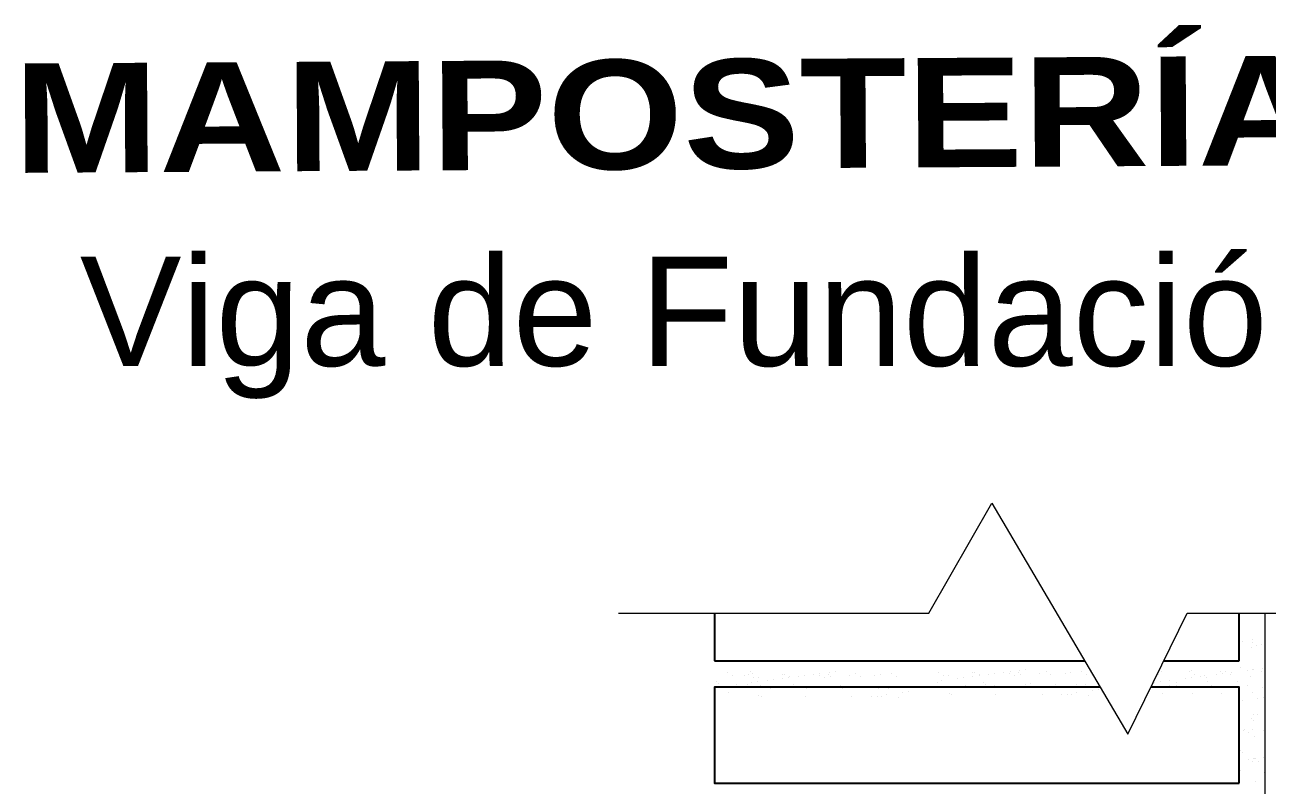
# Model space of a CAD drawing. Header units: millimetres. Extents: x 157 to 449, y 13 to 189.
# Drawn here: x 265.032 to 267.874, y 115.898 to 117.636 of the extents above; entities that cross this region are included whole.
import ezdxf

# ---------------------------------------------------------------- set-up
doc = ezdxf.new("R2010")
doc.units = ezdxf.units.MM
doc.header["$LTSCALE"] = 0.1
doc.header["$MEASUREMENT"] = 0
doc.layers.add('00-COTAS', color=1, linetype='Continuous', lineweight=9)
doc.layers.add('referencias', color=1, linetype='Continuous', lineweight=5)
for name, color, linetype in [('AUXILIAR', 1, 'Continuous'), ('hach', 1, 'Continuous'), ('ROTULO', 5, 'Continuous')]:
    doc.layers.add(name, color=color, linetype=linetype)
doc.styles.add('Afro', font='arial.ttf', dxfattribs={"height": 0.2})
doc.styles.add('ARIAL', font='arial.ttf', dxfattribs={"height": 0.18})

msp = doc.modelspace()

# ---------------------------------------------------------------- linework, layer by layer
at = {"color": 1}
for p, q in [((266.6096, 116.2912), (266.6096, 116.1825)), ((267.8096, 116.1825), (267.8096, 116.2912)), ((266.6096, 116.1825), (267.456, 116.1825)), ((267.6371, 116.1825), (267.8096, 116.1825))]:
    msp.add_line(p, q, dxfattribs=at)
for points in [[(267.4912, 116.1225), (266.6096, 116.1225), (266.6096, 115.9025), (267.8096, 115.9025)], [(267.8096, 115.9025), (267.8096, 116.1225), (267.6076, 116.1225)]]:
    msp.add_lwpolyline(points, dxfattribs=at)
at = {"layer": '00-COTAS'}
msp.add_line((267.8691, 115.2471), (267.8691, 116.2912), dxfattribs=at)
at = {"layer": 'AUXILIAR', "color": 6, "lineweight": 18}
msp.add_lwpolyline([(266.3893, 116.2912), (267.0994, 116.2912), (267.2441, 116.5431), (267.5546, 116.0148), (267.6906, 116.2912), (268.8519, 116.2912)], dxfattribs=at)
at = {"layer": 'hach', "linetype": 'Continuous'}
for p, q in [((267.8177, 116.2276), (267.8177, 116.2276)), ((267.839, 116.224), (267.839, 116.224)), ((267.8391, 116.2304), (267.8391, 116.2304)), ((267.8501, 116.2169), (267.8501, 116.2169)), ((267.8618, 116.2189), (267.8618, 116.2189)), ((267.8694, 116.2366), (267.8694, 116.2366)), ((267.8376, 116.2122), (267.8376, 116.2122)), ((266.6393, 116.1565), (266.6393, 116.1565)), ((266.692, 116.1583), (266.692, 116.1583)), ((266.8721, 116.1558), (266.8721, 116.1558)), ((266.8858, 116.1576), (266.8858, 116.1576)), ((267.1214, 116.1567), (267.1214, 116.1567)), ((267.199, 116.156), (267.199, 116.156)), ((267.2035, 116.1568), (267.2035, 116.1568)), ((267.2715, 116.1557), (267.2715, 116.1557)), ((267.2856, 116.157), (267.2856, 116.157)), ((267.3073, 116.1604), (267.3073, 116.1604)), ((267.321, 116.1622), (267.321, 116.1622)), ((267.3677, 116.1571), (267.3677, 116.1571)), ((267.4498, 116.1573), (267.4498, 116.1573)), ((267.6316, 116.1583), (267.6316, 116.1583)), ((267.6961, 116.1577), (267.6961, 116.1577)), ((267.7006, 116.1592), (267.7006, 116.1592)), ((267.768, 116.1588), (267.768, 116.1588)), ((267.7782, 116.1579), (267.7782, 116.1579)), ((267.7925, 116.156), (267.7925, 116.156)), ((267.8137, 116.1673), (267.8137, 116.1673)), ((267.8283, 116.1607), (267.8283, 116.1607)), ((267.8392, 116.1614), (267.8392, 116.1614)), ((267.842, 116.1625), (267.842, 116.1625)), ((267.8602, 116.158), (267.8602, 116.158)), ((267.8634, 116.1654), (267.8634, 116.1654)), ((266.6128, 116.1352), (266.6128, 116.1352)), ((266.6176, 116.1307), (266.6176, 116.1307)), ((266.6504, 116.1494), (266.6504, 116.1494)), ((266.6586, 116.1277), (266.6586, 116.1277)), ((266.6777, 116.1498), (266.6777, 116.1498)), ((266.6846, 116.1282), (266.6846, 116.1282)), ((266.6863, 116.152), (266.6863, 116.152)), ((266.6944, 116.1324), (266.6944, 116.1324)), ((266.6944, 116.1324), (266.6944, 116.1324)), ((266.6969, 116.1539), (266.6969, 116.1539)), ((266.6974, 116.145), (266.6974, 116.145)), ((266.7081, 116.1342), (266.7081, 116.1342)), ((266.71, 116.1448), (266.71, 116.1448)), ((266.7302, 116.1371), (266.7302, 116.1371)), ((266.7439, 116.1389), (266.7439, 116.1389)), ((266.7639, 116.1514), (266.7639, 116.1514)), ((266.7653, 116.1417), (266.7653, 116.1417)), ((266.7684, 116.1522), (266.7684, 116.1522)), ((266.7795, 116.1451), (266.7795, 116.1451)), ((266.7812, 116.1474), (266.7812, 116.1474)), ((266.7901, 116.1273), (266.7901, 116.1273)), ((266.8011, 116.1464), (266.8011, 116.1464)), ((266.8149, 116.1482), (266.8149, 116.1482)), ((266.8363, 116.151), (266.8363, 116.151)), ((266.8502, 116.1483), (266.8502, 116.1483)), ((266.8504, 116.1523), (266.8504, 116.1523)), ((266.8616, 116.1453), (266.8616, 116.1453)), ((266.8694, 116.1505), (266.8694, 116.1505)), ((266.8742, 116.146), (266.8742, 116.146)), ((266.9176, 116.148), (266.9176, 116.148)), ((266.9325, 116.1525), (266.9325, 116.1525)), ((266.9437, 116.1454), (266.9437, 116.1454)), ((266.9764, 116.1481), (266.9764, 116.1481)), ((266.9888, 116.1505), (266.9888, 116.1505)), ((267.0146, 116.1526), (267.0146, 116.1526)), ((267.0257, 116.1456), (267.0257, 116.1456)), ((267.1198, 116.1329), (267.1198, 116.1329)), ((267.1295, 116.137), (267.1295, 116.137)), ((267.1325, 116.1496), (267.1325, 116.1496)), ((267.1451, 116.1495), (267.1451, 116.1495)), ((267.1653, 116.1417), (267.1653, 116.1417)), ((267.1791, 116.1435), (267.1791, 116.1435)), ((267.2005, 116.1463), (267.2005, 116.1463)), ((267.2146, 116.1497), (267.2146, 116.1497)), ((267.2163, 116.152), (267.2163, 116.152)), ((267.2253, 116.132), (267.2253, 116.132)), ((267.2301, 116.1275), (267.2301, 116.1275)), ((267.2363, 116.151), (267.2363, 116.151)), ((267.25, 116.1529), (267.25, 116.1529)), ((267.2853, 116.1529), (267.2853, 116.1529)), ((267.2967, 116.1499), (267.2967, 116.1499)), ((267.3045, 116.1551), (267.3045, 116.1551)), ((267.3094, 116.1506), (267.3094, 116.1506)), ((267.321, 116.1282), (267.321, 116.1282)), ((267.3323, 116.1296), (267.3323, 116.1296)), ((267.3528, 116.1526), (267.3528, 116.1526)), ((267.3788, 116.15), (267.3788, 116.15)), ((267.39, 116.1291), (267.39, 116.1291)), ((267.4116, 116.1528), (267.4116, 116.1528)), ((267.424, 116.1552), (267.424, 116.1552)), ((267.4378, 116.1287), (267.4378, 116.1287)), ((267.4574, 116.1288), (267.4574, 116.1288)), ((267.4609, 116.1502), (267.4609, 116.1502)), ((267.6154, 116.1327), (267.6154, 116.1327)), ((267.6251, 116.1505), (267.6251, 116.1505)), ((267.6291, 116.1345), (267.6291, 116.1345)), ((267.6505, 116.1373), (267.6505, 116.1373)), ((267.6651, 116.1319), (267.6651, 116.1319)), ((267.6864, 116.142), (267.6864, 116.142)), ((267.7001, 116.1439), (267.7001, 116.1439)), ((267.7072, 116.1506), (267.7072, 116.1506)), ((267.7215, 116.1467), (267.7215, 116.1467)), ((267.7296, 116.1486), (267.7296, 116.1486)), ((267.7344, 116.1442), (267.7344, 116.1442)), ((267.7363, 116.1344), (267.7363, 116.1344)), ((267.7573, 116.1514), (267.7573, 116.1514)), ((267.771, 116.1532), (267.771, 116.1532)), ((267.7893, 116.1508), (267.7893, 116.1508)), ((267.8053, 116.1353), (267.8053, 116.1353)), ((267.8366, 116.1463), (267.8366, 116.1463)), ((266.6234, 116.123), (266.6234, 116.123)), ((266.6371, 116.1248), (266.6371, 116.1248)), ((266.6405, 116.1097), (266.6405, 116.1097)), ((266.6422, 116.1225), (266.6422, 116.1225)), ((266.6905, 116.1239), (266.6905, 116.1239)), ((266.7109, 116.1042), (266.7109, 116.1042)), ((266.7134, 116.1251), (266.7134, 116.1251)), ((266.7157, 116.0997), (266.7157, 116.0997)), ((266.7374, 116.1195), (266.7374, 116.1195)), ((266.7472, 116.1213), (266.7472, 116.1213)), ((266.795, 116.1229), (266.795, 116.1229)), ((266.8146, 116.121), (266.8146, 116.121)), ((266.8179, 116.1019), (266.8179, 116.1019)), ((266.8195, 116.1196), (266.8195, 116.1196)), ((266.8858, 116.1236), (266.8858, 116.1236)), ((266.8972, 116.125), (266.8972, 116.125)), ((266.9016, 116.1198), (266.9016, 116.1198)), ((266.9234, 116.1009), (266.9234, 116.1009)), ((266.9548, 116.1245), (266.9548, 116.1245)), ((266.9674, 116.1001), (266.9674, 116.1001)), ((266.9811, 116.1019), (266.9811, 116.1019)), ((266.9837, 116.1199), (266.9837, 116.1199)), ((266.9905, 116.0997), (266.9905, 116.0997)), ((267.0025, 116.1047), (267.0025, 116.1047)), ((267.0026, 116.1241), (267.0026, 116.1241)), ((267.0075, 116.1196), (267.0075, 116.1196)), ((267.0223, 116.1241), (267.0223, 116.1241)), ((267.0383, 116.1094), (267.0383, 116.1094)), ((267.052, 116.1112), (267.052, 116.1112)), ((267.146, 116.1088), (267.146, 116.1088)), ((267.1509, 116.1044), (267.1509, 116.1044)), ((267.1725, 116.1241), (267.1725, 116.1241)), ((267.1824, 116.126), (267.1824, 116.126)), ((267.2498, 116.1256), (267.2498, 116.1256)), ((267.2531, 116.1065), (267.2531, 116.1065)), ((267.2546, 116.1242), (267.2546, 116.1242)), ((267.3367, 116.1244), (267.3367, 116.1244)), ((267.3586, 116.1056), (267.3586, 116.1056)), ((267.4025, 116.1047), (267.4025, 116.1047)), ((267.4162, 116.1065), (267.4162, 116.1065)), ((267.4188, 116.1245), (267.4188, 116.1245)), ((267.4256, 116.1044), (267.4256, 116.1044)), ((267.4377, 116.1093), (267.4377, 116.1093)), ((267.4427, 116.1243), (267.4427, 116.1243)), ((267.4656, 116.1032), (267.4656, 116.1032)), ((267.4735, 116.114), (267.4735, 116.114)), ((267.4872, 116.1158), (267.4872, 116.1158)), ((267.6333, 116.1075), (267.6333, 116.1075)), ((267.6503, 116.1255), (267.6503, 116.1255)), ((267.6552, 116.121), (267.6552, 116.121)), ((267.6651, 116.125), (267.6651, 116.125)), ((267.7023, 116.1084), (267.7023, 116.1084)), ((267.7472, 116.1251), (267.7472, 116.1251)), ((267.7574, 116.1231), (267.7574, 116.1231)), ((267.7697, 116.108), (267.7697, 116.108)), ((267.8293, 116.1253), (267.8293, 116.1253)), ((267.8409, 116.1106), (267.8409, 116.1106)), ((267.8628, 116.1222), (267.8628, 116.1222)), ((267.8677, 116.1178), (267.8677, 116.1178)), ((267.0304, 116.0986), (267.0304, 116.0986)), ((267.8106, 116.0848), (267.8106, 116.0848)), ((267.8114, 116.0736), (267.8114, 116.0736)), ((267.8168, 116.091), (267.8168, 116.091)), ((267.8526, 116.0957), (267.8526, 116.0957)), ((267.8663, 116.0975), (267.8663, 116.0975)), ((267.8376, 116.0496), (267.8376, 116.0496)), ((267.8425, 116.0451), (267.8425, 116.0451)), ((267.8426, 116.0598), (267.8426, 116.0598)), ((267.8506, 116.0593), (267.8506, 116.0593)), ((267.8196, 116.0231), (267.8196, 116.0231)), ((267.8207, 116.0258), (267.8207, 116.0258)), ((267.8318, 116.0188), (267.8318, 116.0188)), ((267.8411, 116.0259), (267.8411, 116.0259)), ((267.8654, 116.0241), (267.8654, 116.0241)), ((267.8442, 116.009), (267.8442, 116.009)), ((267.8102, 115.9829), (267.8102, 115.9829)), ((267.8124, 115.9769), (267.8124, 115.9769)), ((267.8173, 115.9725), (267.8173, 115.9725)), ((267.842, 115.9598), (267.842, 115.9598)), ((267.8439, 115.958), (267.8439, 115.958)), ((267.8459, 115.9582), (267.8459, 115.9582)), ((267.8654, 115.9609), (267.8654, 115.9609)), ((267.8119, 115.9322), (267.8119, 115.9322)), ((267.8302, 115.9562), (267.8302, 115.9562)), ((267.8402, 115.9515), (267.8402, 115.9515)), ((267.8531, 115.9527), (267.8531, 115.9527)), ((267.8111, 115.9271), (267.8111, 115.9271)), ((267.8475, 115.9074), (267.8475, 115.9074)), ((267.8664, 115.9274), (267.8664, 115.9274))]:
    msp.add_line(p, q, dxfattribs=at)

# ---------------------------------------------------------------- texts
at = {"layer": 'referencias', "insert": (265.1572, 117.1067), "char_height": 0.25, "width": 8.422895, "attachment_point": 1, "style": 'ARIAL'}
msp.add_mtext('Viga de Fundación y Pilotín', dxfattribs=at)
at = {"layer": 'ROTULO', "color": 7, "linetype": 'Continuous', "insert": (267.3073, 117.4348, -10.2721), "char_height": 0.25, "width": 4.467791, "attachment_point": 5, "rotation": 0.3481, "style": 'Afro'}
msp.add_mtext('{\\fArial Black|b1|i0|c0|p34;MAMPOSTERÍA \\fArial|b0|i0|c0|p34;\\C256; \\fSwis721 BdOul BT|b1|i0|c0|p82;\\C7;0.30 mts}', dxfattribs=at)

doc.saveas('drawing.dxf')
